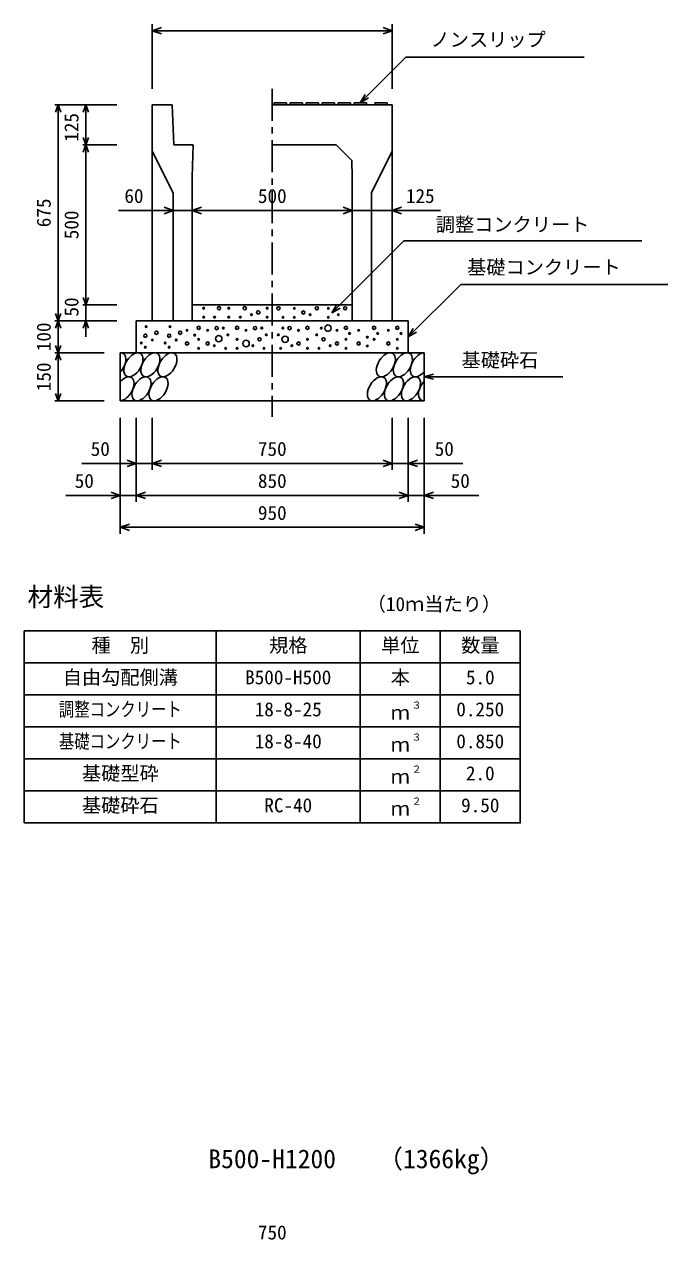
# Model space of a CAD drawing. Units: millimetres, scale not verified. Extents: x -16800 to 16800, y -5940 to 5940.
# Drawn here: x 3225 to 5236, y 28 to 3826 of the extents above; entities that cross this region are included whole.
import ezdxf
from ezdxf.enums import TextEntityAlignment as Align

# ---------------------------------------------------------------- set-up
doc = ezdxf.new("R2010")
doc.units = ezdxf.units.MM
doc.header["$LTSCALE"] = 20
doc.linetypes.add('CHAIN1', pattern=[8, 5, -1, 1, -1])
for name, color, linetype, lineweight in [('0-0_DIM', 7, 'Continuous', 25), ('0-2_HATCH', 6, 'Continuous', 25), ('0-3_HYO', 3, 'Continuous', 25), ('0-4_HYO2', 4, 'Continuous', 25), ('0-5_OUTLINE', 3, 'Continuous', 25), ('0-6_TXT', 7, 'Continuous', 25)]:
    doc.layers.add(name, color=color, linetype=linetype, lineweight=lineweight)
doc.styles.add('ＭＳ ゴシック', font='')
doc.styles.get('ＭＳ ゴシック').set_extended_font_data('MS Gothic')

msp = doc.modelspace()

# ---------------------------------------------------------------- linework, layer by layer
at = {"layer": '0-0_DIM'}
for p, q in [((3625, 3826.41), (3625, 3624.66)), ((4375, 3806.41), (3625, 3806.41)), ((4375, 3826.41), (4375, 3624.66)), ((4275, 3581.16), (4417.21, 3723.38)), ((4974.1, 3723.38), (4417.21, 3723.38)), ((3320.8, 3574.66), (3514.13, 3574.66)), ((3330.8, 3574.66), (3330.8, 2899.66)), ((3417.46, 3449.66), (3417.46, 3574.66)), ((4275, 3581.16), (4290, 3607.14)), ((4275, 3581.16), (4300.98, 3596.16)), ((3407.46, 3449.66), (3514.13, 3449.66)), ((3417.46, 2949.66), (3417.46, 3449.66)), ((3690, 3244.69), (3519.31, 3244.69)), ((3750, 3244.69), (3690, 3244.69)), ((3750, 3244.69), (4250, 3244.69)), ((4250, 3244.69), (4375, 3244.69)), ((4525.36, 3244.69), (4375, 3244.69)), ((4588.65, 3013.32), (4425, 2849.66)), ((4588.65, 3013.32), (5235.53, 3013.32)), ((3407.46, 2949.66), (3514.13, 2949.66)), ((3417.46, 2949.66), (3417.46, 2899.66)), ((4186.32, 2924.66), (4201.32, 2950.64)), ((4186.32, 2924.66), (4212.3, 2939.66)), ((3320.8, 2899.66), (3514.13, 2899.66)), ((3330.8, 2799.66), (3330.8, 2899.66)), ((3417.46, 2849.66), (3417.46, 2899.66)), ((4425, 2849.66), (4440, 2875.64)), ((4425, 2849.66), (4450.98, 2864.66)), ((3320.8, 2799.66), (3475, 2799.66)), ((3330.8, 2799.66), (3330.8, 2649.66)), ((4475, 2724.66), (4503.98, 2732.43)), ((4475, 2724.66), (4908.31, 2724.66)), ((4475, 2724.66), (4503.98, 2716.9)), ((3320.8, 2649.66), (3475, 2649.66)), ((3525, 2234.15), (3525, 2596.49)), ((3575, 2334.15), (3575, 2596.49)), ((3625, 2434.15), (3625, 2596.49)), ((4375, 2434.15), (4375, 2596.49)), ((4425, 2334.15), (4425, 2596.49)), ((4475, 2234.15), (4475, 2596.49)), ((3405, 2454.15), (3625, 2454.15)), ((3625, 2454.15), (4375, 2454.15)), ((4595, 2454.15), (4375, 2454.15)), ((3355, 2354.15), (3575, 2354.15)), ((3575, 2354.15), (4425, 2354.15)), ((4645, 2354.15), (4425, 2354.15)), ((3525, 2254.15), (4475, 2254.15))]:
    msp.add_line(p, q, dxfattribs=at)
at = {"layer": '0-0_DIM', "linetype": 'CHAIN1'}
msp.add_line((4000, 3624.66), (4000, 2599.66), dxfattribs=at)
at = {"layer": '0-0_DIM'}
for points in [[(3653.23, 3796.14), (3625.04, 3806.41), (3653.23, 3816.67)], [(4346.85, 3816.67), (4375.04, 3806.41), (4346.85, 3796.14)], [(3322.59, 3552.11), (3330.8, 3574.66), (3339.01, 3552.11)], [(3409.26, 3552.11), (3417.46, 3574.66), (3425.67, 3552.11)], [(3425.67, 3472.22), (3417.46, 3449.66), (3409.26, 3472.22)], [(3409.26, 3427.11), (3417.46, 3449.66), (3425.67, 3427.11)], [(3661.81, 3234.43), (3690, 3244.69), (3661.81, 3254.95)], [(3778.19, 3234.43), (3750, 3244.69), (3778.19, 3254.95)], [(4221.81, 3254.95), (4250, 3244.69), (4221.81, 3234.43)], [(4403.19, 3234.43), (4375, 3244.69), (4403.19, 3254.95)], [(4186.32, 2924.66), (4410.78, 3149.13), (5154.34, 3149.13)], [(3425.67, 2972.22), (3417.46, 2949.66), (3409.26, 2972.22)], [(3339.01, 2922.22), (3330.8, 2899.66), (3322.59, 2922.22)], [(3339.01, 2877.11), (3330.8, 2899.66), (3322.59, 2877.11)], [(3425.67, 2877.11), (3417.46, 2899.66), (3409.26, 2877.11)], [(3339.01, 2822.22), (3330.8, 2799.66), (3322.59, 2822.22)], [(3339.01, 2777.11), (3330.8, 2799.66), (3322.59, 2777.11)], [(3339.01, 2672.22), (3330.8, 2649.66), (3322.59, 2672.22)], [(3546.81, 2464.41), (3575, 2454.15), (3546.81, 2443.89)], [(3653.19, 2443.89), (3625, 2454.15), (3653.19, 2464.41)], [(4346.81, 2464.41), (4375, 2454.15), (4346.81, 2443.89)], [(4453.19, 2464.41), (4425, 2454.15), (4453.19, 2443.89)], [(3496.81, 2364.41), (3525, 2354.15), (3496.81, 2343.89)], [(3603.19, 2343.89), (3575, 2354.15), (3603.19, 2364.41)], [(4396.81, 2364.41), (4425, 2354.15), (4396.81, 2343.89)], [(4503.19, 2364.41), (4475, 2354.15), (4503.19, 2343.89)], [(3553.19, 2243.89), (3525, 2254.15), (3553.19, 2264.41)], [(4446.81, 2264.41), (4475, 2254.15), (4446.81, 2243.89)]]:
    msp.add_lwpolyline(points, dxfattribs=at)
at = {"layer": '0-2_HATCH'}
for p, q in [((4045, 3574.66), (4044, 3581.16)), ((4095, 3574.66), (4094, 3581.16)), ((4145, 3574.66), (4144, 3581.16)), ((4195, 3574.66), (4194, 3581.16)), ((4245, 3574.66), (4244, 3581.16)), ((4295, 3574.66), (4294, 3581.16)), ((4360, 3574.66), (4359, 3581.16))]:
    msp.add_line(p, q, dxfattribs=at)
for points in [[(4044, 3581.16), (4006, 3581.16), (4005, 3574.66)], [(4094, 3581.16), (4056, 3581.16), (4055, 3574.66)], [(4144, 3581.16), (4106, 3581.16), (4105, 3574.66)], [(4194, 3581.16), (4156, 3581.16), (4155, 3574.66)], [(4244, 3581.16), (4206, 3581.16), (4205, 3574.66)], [(4294, 3581.16), (4256, 3581.16), (4255, 3574.66)], [(4359, 3581.16), (4321, 3581.16), (4320, 3574.66)]]:
    msp.add_lwpolyline(points, dxfattribs=at)
for centre, radius in [((3785.79, 2938.97), 2.5), ((3833.52, 2938.97), 5), ((3863.97, 2938.97), 2.5), ((3913.88, 2938.97), 5), ((3955.93, 2925.84), 5), ((3983.97, 2938.97), 2.5), ((4019.13, 2938.69), 5), ((4069.04, 2938.69), 2.5), ((4097.08, 2925.56), 5), ((4139.13, 2938.69), 5), ((4175.36, 2938.69), 2.5), ((4227.57, 2938.69), 5), ((3785.79, 2910.96), 2.5), ((3819.5, 2910.96), 2.5), ((3863.97, 2910.96), 2.5), ((3899.86, 2910.96), 2.5), ((3934.9, 2918.84), 2.5), ((3983.97, 2910.96), 2.5), ((4033.15, 2910.68), 2.5), ((4069.04, 2910.68), 2.5), ((4118.11, 2918.56), 2.5), ((4175.36, 2910.68), 2.5), ((4206.54, 2918.56), 2.5), ((3603.29, 2852.97), 5), ((3605.74, 2881.49), 2.5), ((3637.78, 2862.21), 5), ((3677.63, 2852.97), 5), ((3680.08, 2881.49), 2.5), ((3712.12, 2862.21), 5), ((3733.69, 2869.84), 2.5), ((3757.55, 2854.92), 2.5), ((3769.97, 2877.72), 5), ((3798.01, 2869.84), 2.5), ((3826.04, 2876.84), 5), ((3832.58, 2843.83), 10), ((3847.07, 2876.84), 2.5), ((3861.09, 2855.83), 2.5), ((3889.97, 2877.72), 5), ((3918.01, 2869.84), 2.5), ((3946.04, 2876.84), 5), ((3967.07, 2876.84), 2.5), ((3981.09, 2855.83), 2.5), ((4018.91, 2855.83), 2.5), ((4039.94, 2841.82), 10), ((4032.93, 2876.84), 2.5), ((4053.96, 2876.84), 5), ((4081.99, 2869.84), 2.5), ((4110.03, 2877.72), 5), ((4138.91, 2855.83), 2.5), ((4152.93, 2876.84), 2.5), ((4173.96, 2876.84), 10), ((4201.99, 2869.84), 2.5), ((4230.03, 2877.72), 5), ((4241.37, 2860.15), 2.5), ((4269.94, 2869.84), 2.5), ((4296.79, 2848.62), 2.5), ((4318.12, 2877.72), 5), ((4329.46, 2860.15), 2.5), ((4362.73, 2869.84), 2.5), ((4390.77, 2877.72), 5), ((4402.11, 2860.15), 2.5), ((3590.88, 2830.18), 2.5), ((3603.29, 2817.08), 2.5), ((3625.36, 2839.42), 2.5), ((3665.21, 2830.18), 2.5), ((3677.63, 2817.08), 2.5), ((3699.7, 2839.42), 2.5), ((3733.69, 2828.69), 5), ((3769.97, 2841.82), 2.5), ((3769.97, 2813.81), 2.5), ((3798.01, 2828.69), 5), ((3819.03, 2821.69), 2.5), ((3854.08, 2813.81), 2.5), ((3889.97, 2841.82), 2.5), ((3889.97, 2813.81), 2.5), ((3918.01, 2828.69), 10), ((3939.03, 2821.69), 2.5), ((3960.06, 2841.82), 5), ((3974.08, 2813.81), 2.5), ((4025.92, 2813.81), 2.5), ((4060.97, 2821.69), 2.5), ((4081.99, 2828.69), 5), ((4110.03, 2841.82), 2.5), ((4110.03, 2813.81), 2.5), ((4145.92, 2813.81), 2.5), ((4159.94, 2841.82), 5), ((4180.97, 2821.69), 2.5), ((4201.99, 2828.69), 5), ((4230.03, 2841.82), 2.5), ((4230.03, 2813.81), 2.5), ((4269.94, 2828.69), 5), ((4296.79, 2820.61), 2.5), ((4318.12, 2841.82), 2.5), ((4362.73, 2828.69), 5), ((4390.77, 2841.82), 2.5), ((4390.77, 2813.81), 2.5)]:
    msp.add_circle(centre, radius, dxfattribs=at)
for centre, start_param, end_param in [((3512.64, 2762.14), 4.385593, 6.6745444), ((4461.14, 2762.14), 0.3357715, 4.4411806), ((3537.96, 2687.15), 3.5111464, 7.548991), ((4486.46, 2687.15), 1.2110787, 3.5658734)]:
    msp.add_ellipse(centre, major_axis=(21.81, 35.31), ratio=0.5792, start_param=start_param, end_param=end_param, dxfattribs=at)
for centre in [(3565.84, 2762.14), (3619.05, 2762.14), (3672.26, 2762.14), (4354.72, 2762.14), (4407.93, 2762.14), (3591.16, 2687.15), (3644.37, 2687.15), (4326.84, 2687.15), (4380.04, 2687.15), (4433.25, 2687.15)]:
    msp.add_ellipse(centre, major_axis=(21.81, 35.31), ratio=0.5792, dxfattribs=at)
at = {"layer": '0-3_HYO'}
for p, q in [((3825, 1930.2), (3825, 1330.2)), ((4275, 1930.2), (4275, 1330.2)), ((4525, 1930.2), (4525, 1330.2)), ((3225, 1830.2), (4775, 1830.2))]:
    msp.add_line(p, q, dxfattribs=at)
msp.add_lwpolyline([(3225, 1330.2), (4775, 1330.2), (4775, 1930.2), (3225, 1930.2)], close=True, dxfattribs=at)
at = {"layer": '0-4_HYO2'}
for p, q in [((3225, 1730.2), (4775, 1730.2)), ((3225, 1630.2), (4775, 1630.2)), ((3225, 1530.2), (4775, 1530.2)), ((3225, 1430.2), (4775, 1430.2))]:
    msp.add_line(p, q, dxfattribs=at)
at = {"layer": '0-5_OUTLINE'}
for p, q in [((3687.5, 3574.66), (3692.5, 3449.66)), ((4375, 3574.66), (4000, 3574.66)), ((4375, 3574.66), (4375, 2899.66)), ((3625, 3429.66), (3690, 3299.66)), ((3752.5, 3449.66), (3692.5, 3449.66)), ((3752.5, 3449.66), (3750, 3349.66)), ((4000, 3449.66), (4200, 3449.66)), ((4200, 3449.66), (4248.72, 3400.94)), ((4375, 3429.66), (4310, 3299.66)), ((4248.72, 3400.94), (4250, 3349.66)), ((3750, 3349.66), (3750, 2899.66)), ((4250, 3349.66), (4250, 2899.66)), ((3690, 3299.66), (3690, 2899.66)), ((4310, 3299.66), (4310, 2899.66)), ((3750, 2949.66), (4250, 2949.66)), ((3575, 2899.66), (4425, 2899.66)), ((3575, 2899.66), (3575, 2799.66)), ((3625, 2899.66), (3750, 2899.66)), ((4250, 2899.66), (4375, 2899.66)), ((4425, 2899.66), (4425, 2799.66)), ((3525, 2799.66), (4475, 2799.66)), ((3525, 2799.66), (3525, 2649.66)), ((4475, 2799.66), (4475, 2649.66)), ((3525, 2649.66), (4475, 2649.66))]:
    msp.add_line(p, q, dxfattribs=at)
msp.add_lwpolyline([(3687.5, 3574.66), (3625, 3574.66), (3625, 2899.66)], dxfattribs=at)

# ---------------------------------------------------------------- texts
at = {"layer": '0-0_DIM', "style": 'ＭＳ ゴシック'}
for s, p in [('ノンスリップ', (4494.52, 3743.55)), ('60', (3537.73, 3254.69)), ('500', (3955, 3254.69)), ('125', (4417.56, 3254.69)), ('調整コンクリート', (4510.78, 3165.55)), ('基礎コンクリート', (4608.65, 3032.05)), ('基礎砕石', (4591.32, 2741.83)), ('50', (3432.56, 2464.15)), ('750', (3955, 2464.15)), ('50', (4507.44, 2464.15)), ('50', (3382.56, 2364.15)), ('850', (3955, 2364.15)), ('50', (4557.44, 2364.15)), ('950', (3955, 2264.15)), ('750', (3955, 15.08))]:
    msp.add_text(s, height=43.99, dxfattribs=at).set_placement(p, align=Align.BOTTOM_LEFT)
for s, p in [('125', (3407.46, 3459.41)), ('675', (3320.8, 3192.16)), ('500', (3407.46, 3154.66)), ('50', (3407.46, 2912.99)), ('100', (3320.8, 2804.66)), ('150', (3320.8, 2679.66))]:
    msp.add_text(s, height=43.99, rotation=90, dxfattribs=at).set_placement(p, align=Align.BOTTOM_LEFT)
at = {"layer": '0-6_TXT', "style": 'ＭＳ ゴシック'}
for s, height, p in [('材料表', 58.65, (3235, 1990.2)), ('（10ｍ当たり）', 43.99, (4295, 1979.2)), ('種\u3000別', 43.99, (3435, 1850.2)), ('規格', 43.99, (3990, 1850.2)), ('単位', 43.99, (4340, 1850.2)), ('数量', 43.99, (4590, 1850.2)), ('自由勾配側溝', 43.99, (3345, 1750.2)), ('B500-H500', 43.99, (3915, 1750.2)), ('本', 43.99, (4370, 1750.2)), ('5.0', 43.99, (4605, 1750.2)), ('３', 21.99, (4435.54, 1680.57)), ('18-8-25', 43.99, (3945, 1650.2)), ('ｍ', 43.99, (4370, 1640.2)), ('0.250', 43.99, (4575, 1650.2)), ('18-8-40', 43.99, (3945, 1550.2)), ('３', 21.99, (4435.54, 1580.57)), ('0.850', 43.99, (4575, 1550.2)), ('ｍ', 43.99, (4370, 1540.2)), ('基礎型砕', 43.99, (3405, 1450.2)), ('ｍ', 43.99, (4370, 1440.2)), ('２', 21.99, (4435.54, 1480.57)), ('2.0', 43.99, (4605, 1450.2)), ('基礎砕石', 43.99, (3405, 1350.2)), ('RC-40', 43.99, (3975, 1350.2)), ('２', 21.99, (4435.54, 1380.57)), ('9.50', 43.99, (4590, 1350.2)), ('ｍ', 43.99, (4370, 1340.2)), ('B500-H1200', 58.65, (3800, 233.34)), ('（1366kg）', 58.65, (4328.37, 233.34))]:
    msp.add_text(s, height=height, dxfattribs=at).set_placement(p, align=Align.BOTTOM_LEFT)
at = {"layer": '0-6_TXT', "style": 'ＭＳ ゴシック', "width": 0.8}
for s, p in [('調整コンクリート', (3333, 1650.2)), ('基礎コンクリート', (3333, 1550.2))]:
    msp.add_text(s, height=43.99, dxfattribs=at).set_placement(p, align=Align.BOTTOM_LEFT)

doc.saveas('drawing.dxf')
